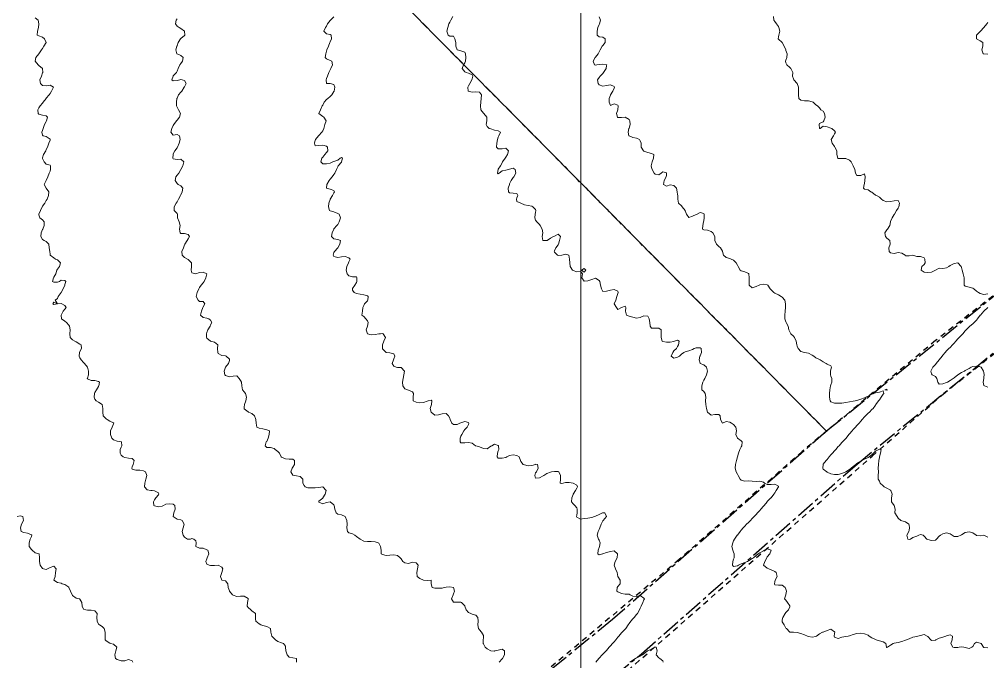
# Model space of a CAD drawing. Header units: centimetres. Extents: x 0 to 642158, y -847 to 649707.
# Drawn here: x 616291.6 to 616421.2, y 620294.8 to 620380.9 of the extents above; entities that cross this region are included whole.
import ezdxf

# ---------------------------------------------------------------- set-up
doc = ezdxf.new("R2010")
doc.units = ezdxf.units.CM
doc.header["$MEASUREMENT"] = 0
doc.linetypes.add('CENTERX2', pattern=[4, 2.5, -0.5, 0.5, -0.5])
doc.linetypes.add('JIS_02_0.7', pattern=[1.35, 0.75, -0.6])
for name, color, linetype, lineweight in [('MEV_grille', 254, 'Continuous', 9), ('WAL_parcellaire agricole', 7, 'JIS_02_0.7', 25), ('WAL_topographie 0.5', 253, 'Continuous', 20)]:
    doc.layers.add(name, color=color, linetype=linetype, lineweight=lineweight)
doc.layers.add('SPW_parcellaire cadastral', color=7, linetype='CENTERX2', lineweight=25, true_color=0xff0542)

# ---------------------------------------------------------------- blocks, each defined once
blk = doc.blocks.new('*U112')
at = {"layer": 'MEV_grille', "transparency": 33554687}
blk.add_lwpolyline([(0, 1825.48), (0, -1825.48)], dxfattribs=at)
blk = doc.blocks.new('*U113')
at = {"layer": 'MEV_grille', "color": 0, "linetype": 'ByBlock', "lineweight": -2, "transparency": 16777216}
blk.add_blockref('*U112', (1000, 0), dxfattribs=at)

msp = doc.modelspace()

# ---------------------------------------------------------------- linework, layer by layer
at = {"layer": 'SPW_parcellaire cadastral'}
for points in [[(616341.48, 620417.92), (616354.92, 620428.6), (616360.24, 620432.78), (616398.85, 620466.93), (616425.74, 620491.64), (616492.56, 620388.57), (616489.07, 620387.92), (616489.93, 620383.02), (616456.01, 620366.98), (616440.31, 620357.7), (616423.38, 620344.81), (616399.68, 620325.69), (616323.15, 620403.09), (616341.48, 620417.92)], [(616290.03, 620409.61), (616303.32, 620420.25), (616323.15, 620403.09), (616399.68, 620325.69), (616371.02, 620300.45), (616358.06, 620289.88), (616353.64, 620285.88), (616330.12, 620265.67), (616329.04, 620264.85), (616291.15, 620237.51), (616212.07, 620310.72), (616188.38, 620332.54), (616278.61, 620400.63), (616290.03, 620409.61)], [(616425.74, 620159.61), (616376.66, 620213.24), (616334.01, 620261.09), (616357.6, 620281.38), (616361.97, 620285.33), (616374.9, 620295.87), (616403.76, 620321.29), (616428.61, 620341.55), (616502.84, 620272.87), (616520.02, 620255.59), (616477.6, 620213.59), (616436.07, 620170.86), (616425.74, 620159.61)]]:
    msp.add_lwpolyline(points, dxfattribs=at)
at = {"layer": 'WAL_parcellaire agricole'}
for points in [[(616272.57, 620126.31), (616223.3, 620180.14), (616247.29, 620198.81), (616267.71, 620213.69), (616317.2, 620250.07), (616364.95, 620286.49), (616405.78, 620322.33), (616415.27, 620330.67), (616436.82, 620347.71), (616458.19, 620360.96), (616469.27, 620367), (616477.94, 620370.21), (616500.44, 620379.51), (616517.93, 620388.51), (616548.43, 620403.18), (616563.6, 620411.85), (616567.6, 620414.18), (616622.27, 620341.19), (616588.94, 620323.85), (616504.7, 620275.42), (616500.95, 620272.84), (616517.78, 620253.84), (616502.42, 620238.67)], [(616430.47, 620350.42), (616414.28, 620337.83), (616396.44, 620322.99), (616379.95, 620308.49), (616357.99, 620290.05), (616319.45, 620260.32), (616248.79, 620207.31), (616220.13, 620182.81), (616158.12, 620244.8), (616217.95, 620309.81), (616187.28, 620341.14), (616141.27, 620365.8)]]:
    msp.add_lwpolyline(points, dxfattribs=at)
at = {"layer": 'WAL_topographie 0.5'}
for points in [[(616293.75, 620381.07), (616294.17, 620380.75), (616294.24, 620380.25), (616294.22, 620379.75), (616294.07, 620379.25), (616294.02, 620378.75), (616294.25, 620378.63), (616294.75, 620378.45), (616295.01, 620378.25), (616295.23, 620377.75), (616294.94, 620377.25), (616294.75, 620376.96), (616294.6, 620376.75), (616294.25, 620376.25), (616294.25, 620376.25), (616293.87, 620375.75), (616293.75, 620375.25), (616294.16, 620374.75), (616294.25, 620374.67), (616294.75, 620374.25), (616294.75, 620374.25), (616294.78, 620373.75), (616294.75, 620373.67), (616294.6, 620373.25), (616294.4, 620372.75), (616294.46, 620372.25), (616294.75, 620372.01), (616295.25, 620371.95), (616295.75, 620372.05), (616296.22, 620371.75), (616295.96, 620371.25), (616295.75, 620370.94), (616295.62, 620370.75), (616295.25, 620370.28), (616295.23, 620370.25), (616294.85, 620369.75), (616294.75, 620369.61), (616294.43, 620369.25), (616294.25, 620368.98), (616294.11, 620368.75), (616294.15, 620368.25), (616294.25, 620368.15), (616294.75, 620368.03), (616295.25, 620367.94), (616295.41, 620367.75), (616295.29, 620367.25), (616295.25, 620367.15), (616295.01, 620366.75), (616294.83, 620366.25), (616294.75, 620365.98), (616294.64, 620365.75), (616294.75, 620365.33), (616294.85, 620365.25), (616295.25, 620365.16), (616295.75, 620364.8), (616295.79, 620364.75), (616295.75, 620364.67), (616295.59, 620364.25), (616295.39, 620363.75), (616295.25, 620363.42), (616295.17, 620363.25), (616294.89, 620362.75), (616294.75, 620362.29), (616294.74, 620362.25), (616294.75, 620362.21), (616294.97, 620361.75), (616295.25, 620361.47), (616295.75, 620361.3), (616295.81, 620361.25), (616295.82, 620360.75), (616295.75, 620360.52), (616295.65, 620360.25), (616295.47, 620359.75), (616295.25, 620359.28), (616295.24, 620359.25), (616294.98, 620358.75), (616295.25, 620358.25), (616295.25, 620358.25), (616295.59, 620357.75), (616295.53, 620357.25), (616295.36, 620356.75), (616295.25, 620356.57), (616295.04, 620356.25), (616294.75, 620355.81), (616294.71, 620355.75), (616294.49, 620355.25), (616294.25, 620354.77), (616294.24, 620354.75), (616294.25, 620354.67), (616294.4, 620354.25), (616294.75, 620354.02), (616294.98, 620353.75), (616294.96, 620353.25), (616294.77, 620352.75), (616294.75, 620352.7), (616294.55, 620352.25), (616294.5, 620351.75), (616294.75, 620351.36), (616294.98, 620351.25), (616295.25, 620351.11), (616295.58, 620350.75), (616295.63, 620350.25), (616295.72, 620349.75), (616295.75, 620349.42), (616295.79, 620349.25), (616296.25, 620348.91), (616296.5, 620348.75), (616296.75, 620348.64), (616297.17, 620348.25), (616297.01, 620347.75), (616296.75, 620347.38), (616296.68, 620347.25), (616296.51, 620346.75), (616296.25, 620346.31), (616296.22, 620346.25), (616296.09, 620345.75), (616296.25, 620345.63), (616296.75, 620345.66), (616297.04, 620345.75), (616297.25, 620345.92), (616297.75, 620345.86), (616297.88, 620345.75), (616297.75, 620345.35), (616297.72, 620345.25), (616297.53, 620344.75), (616297.25, 620344.28), (616297.23, 620344.25), (616296.86, 620343.75), (616296.75, 620343.48), (616296.43, 620343.25), (616296.75, 620342.75), (616297.25, 620342.8), (616297.35, 620342.75), (616297.75, 620342.54), (616297.89, 620342.25), (616297.75, 620342.03), (616297.49, 620341.75), (616297.25, 620341.25), (616297.3, 620340.75), (616297.75, 620340.42), (616297.97, 620340.25), (616298.25, 620339.91), (616298.34, 620339.75), (616298.43, 620339.25), (616298.38, 620338.75), (616298.44, 620338.25), (616298.75, 620337.94), (616299.06, 620337.75), (616299.25, 620337.67), (616299.75, 620337.34), (616299.9, 620337.25), (616299.96, 620336.75), (616299.75, 620336.35), (616299.7, 620336.25), (616299.63, 620335.75), (616299.75, 620335.5), (616299.92, 620335.25), (616300.25, 620334.87), (616300.38, 620334.75), (616300.75, 620334.25), (616300.75, 620334.25), (616300.92, 620333.75), (616300.9, 620333.25), (616300.75, 620332.79), (616300.73, 620332.75), (616300.75, 620332.72), (616301.25, 620332.49), (616301.75, 620332.49), (616302.25, 620332.35), (616302.36, 620332.25), (616302.3, 620331.75), (616302.25, 620331.69), (616301.96, 620331.25), (616301.75, 620330.86), (616301.7, 620330.75), (616301.65, 620330.25), (616301.75, 620330), (616301.94, 620329.75), (616302.25, 620329.59), (616302.75, 620329.25), (616302.75, 620329.25), (616302.84, 620328.75), (616302.82, 620328.25), (616302.87, 620327.75), (616303.25, 620327.34), (616303.38, 620327.25), (616303.75, 620327.02), (616304.25, 620326.8), (616304.28, 620326.75), (616304.25, 620326.67), (616304.08, 620326.25), (616303.86, 620325.75), (616303.84, 620325.25), (616304.03, 620324.75), (616304.25, 620324.53), (616304.75, 620324.36), (616305.25, 620324.27), (616305.32, 620324.25), (616305.34, 620323.75), (616305.25, 620323.57), (616305.16, 620323.25), (616305.13, 620322.75), (616305.25, 620322.5), (616305.56, 620322.25), (616305.75, 620322.16), (616306.25, 620322.09), (616306.75, 620322.02), (616307, 620321.75), (616306.87, 620321.25), (616306.75, 620320.93), (616306.69, 620320.75), (616306.75, 620320.62), (616307.25, 620320.46), (616307.75, 620320.46), (616308.25, 620320.39), (616308.55, 620320.25), (616308.71, 620319.75), (616308.56, 620319.25), (616308.42, 620318.75), (616308.39, 620318.25), (616308.75, 620317.84), (616309.25, 620317.76), (616309.42, 620317.75), (616309.75, 620317.71), (616310.25, 620317.43), (616310.31, 620317.25), (616310.25, 620317.18), (616309.92, 620316.75), (616309.75, 620316.49), (616309.62, 620316.25), (616309.64, 620315.75), (616309.75, 620315.68), (616310.25, 620315.57), (616310.75, 620315.66), (616310.96, 620315.75), (616311.25, 620315.9), (616311.75, 620315.98), (616312.25, 620315.93), (616312.45, 620315.75), (616312.51, 620315.25), (616312.33, 620314.75), (616312.25, 620314.25), (616312.75, 620313.9), (616313.25, 620313.82), (616313.43, 620313.75), (616313.7, 620313.25), (616313.57, 620312.75), (616313.44, 620312.25), (616313.58, 620311.75), (616313.75, 620311.48), (616314.13, 620311.25), (616314.25, 620311.21), (616314.55, 620311.25), (616314.75, 620311.3), (616315, 620311.25), (616315.25, 620311), (616315.31, 620310.75), (616315.25, 620310.25), (616315.75, 620310.01), (616316.25, 620310.01), (616316.75, 620309.81), (616316.85, 620309.75), (616317, 620309.25), (616316.8, 620308.75), (616316.75, 620308.61), (616316.6, 620308.25), (616316.75, 620307.87), (616317.04, 620307.75), (616317.25, 620307.7), (616317.75, 620307.68), (616318.25, 620307.73), (616318.75, 620307.5), (616318.87, 620307.25), (616318.75, 620306.75), (616318.75, 620306.75), (616318.58, 620306.25), (616318.75, 620305.75), (616318.75, 620305.75), (616319.25, 620305.63), (616319.53, 620305.25), (616319.59, 620304.75), (616319.75, 620304.3), (616319.77, 620304.25), (616320.19, 620303.75), (616320.25, 620303.72), (616320.75, 620303.56), (616321.25, 620303.6), (616321.75, 620303.6), (616322.25, 620303.29), (616322.27, 620303.25), (616322.25, 620303.19), (616322.16, 620302.75), (616322.13, 620302.25), (616322.25, 620302.09), (616322.64, 620301.75), (616322.75, 620301.63), (616323.25, 620301.25), (616323.25, 620301.25), (616323.25, 620301.25), (616323.23, 620300.75), (616323.25, 620300.58), (616323.31, 620300.25), (616323.75, 620299.88), (616323.98, 620299.75), (616324.25, 620299.66), (616324.75, 620299.51), (616325.25, 620299.25), (616325.25, 620299.25), (616325.32, 620298.75), (616325.42, 620298.25), (616325.75, 620297.92), (616325.93, 620297.75), (616326.25, 620297.53), (616326.75, 620297.35), (616326.98, 620297.25), (616327.25, 620296.88), (616327.28, 620296.75), (616327.32, 620296.25), (616327.51, 620295.75), (616327.75, 620295.44), (616328.25, 620295.32), (616328.75, 620295.25), (616328.75, 620295.25), (616328.75, 620294.75)], [(616312.75, 620380.92), (616312.63, 620380.75), (616312.54, 620380.25), (616312.75, 620379.94), (616313.04, 620379.75), (616313.25, 620379.62), (616313.75, 620379.28), (616313.77, 620379.25), (616313.78, 620378.75), (616313.75, 620378.71), (616313.25, 620378.27), (616313.23, 620378.25), (616312.89, 620377.75), (616312.75, 620377.32), (616312.73, 620377.25), (616312.57, 620376.75), (616312.72, 620376.25), (616312.75, 620376.22), (616313.25, 620376), (616313.57, 620375.75), (616313.46, 620375.25), (616313.25, 620374.92), (616313.14, 620374.75), (616312.88, 620374.25), (616312.75, 620373.9), (616312.69, 620373.75), (616312.25, 620373.27), (616312.23, 620373.25), (616312.05, 620372.75), (616312.25, 620372.61), (616312.75, 620372.68), (616313.12, 620372.75), (616313.25, 620372.78), (616313.42, 620372.75), (616313.75, 620372.68), (616313.95, 620372.25), (616313.75, 620371.82), (616313.72, 620371.75), (616313.38, 620371.25), (616313.25, 620371.1), (616312.96, 620370.75), (616312.75, 620370.29), (616312.73, 620370.25), (616312.66, 620369.75), (616312.68, 620369.25), (616312.75, 620369.08), (616312.94, 620368.75), (616313.21, 620368.25), (616313.07, 620367.75), (616312.75, 620367.34), (616312.68, 620367.25), (616312.3, 620366.75), (616312.25, 620366.65), (616312.07, 620366.25), (616311.93, 620365.75), (616312.25, 620365.34), (616312.75, 620365.44), (616313.09, 620365.25), (616313.15, 620364.75), (616313.02, 620364.25), (616312.82, 620363.75), (616312.75, 620363.64), (616312.45, 620363.25), (616312.25, 620362.83), (616312.22, 620362.75), (616312.19, 620362.25), (616312.25, 620362.16), (616312.75, 620362.07), (616313.25, 620362.12), (616313.67, 620361.75), (616313.51, 620361.25), (616313.25, 620360.75), (616313.25, 620360.75), (616313, 620360.25), (616312.75, 620359.98), (616312.59, 620359.75), (616312.52, 620359.25), (616312.75, 620358.86), (616312.92, 620358.75), (616313.25, 620358.57), (616313.54, 620358.25), (616313.43, 620357.75), (616313.25, 620357.37), (616313.21, 620357.25), (616312.93, 620356.75), (616312.75, 620356.43), (616312.62, 620356.25), (616312.35, 620355.75), (616312.37, 620355.25), (616312.75, 620354.83), (616312.81, 620354.75), (616312.83, 620354.25), (616313.02, 620353.75), (616313.18, 620353.25), (616313.1, 620352.75), (616313.18, 620352.25), (616313.25, 620352.18), (616313.75, 620352.17), (616314.25, 620352.04), (616314.43, 620351.75), (616314.25, 620351.44), (616314.12, 620351.25), (616313.79, 620350.75), (616313.75, 620350.66), (616313.61, 620350.25), (616313.4, 620349.75), (616313.43, 620349.25), (616313.75, 620348.94), (616314.15, 620348.75), (616314.25, 620348.69), (616314.69, 620348.25), (616314.69, 620347.75), (616314.62, 620347.25), (616314.75, 620346.92), (616315.25, 620346.77), (616315.75, 620346.96), (616316.25, 620347.01), (616316.73, 620346.75), (616316.61, 620346.25), (616316.38, 620345.75), (616316.25, 620345.54), (616315.99, 620345.25), (616315.75, 620344.92), (616315.65, 620344.75), (616315.45, 620344.25), (616315.33, 620343.75), (616315.57, 620343.25), (616315.75, 620343.06), (616316.25, 620343.06), (616316.45, 620342.75), (616316.25, 620342.35), (616316.21, 620342.25), (616316.02, 620341.75), (616315.88, 620341.25), (616316.25, 620340.92), (616316.75, 620340.82), (616317, 620340.75), (616317.25, 620340.58), (616317.39, 620340.25), (616317.25, 620339.92), (616317.18, 620339.75), (616316.86, 620339.25), (616316.75, 620338.89), (616316.71, 620338.75), (616316.71, 620338.25), (616316.75, 620338.17), (616317.22, 620337.75), (616317.25, 620337.74), (616317.75, 620337.62), (616318.19, 620337.25), (616318.18, 620336.75), (616318.19, 620336.25), (616318.25, 620336.1), (616318.75, 620335.82), (616319.25, 620335.78), (616319.33, 620335.75), (616319.75, 620335.33), (616319.78, 620335.25), (616319.75, 620335.16), (616319.65, 620334.75), (616319.25, 620334.26), (616319.24, 620334.25), (616319.05, 620333.75), (616319.14, 620333.25), (616319.25, 620333.13), (616319.75, 620332.98), (616320.25, 620333.08), (616320.75, 620333.09), (616321.08, 620332.75), (616321.25, 620332.46), (616321.38, 620332.25), (616321.43, 620331.75), (616321.53, 620331.25), (616321.75, 620330.96), (616321.91, 620330.75), (616322.04, 620330.25), (616321.95, 620329.75), (616321.78, 620329.25), (616321.75, 620328.92), (616321.73, 620328.75), (616321.75, 620328.69), (616322.25, 620328.27), (616322.3, 620328.25), (616322.75, 620328.08), (616323.12, 620327.75), (616323.25, 620327.4), (616323.3, 620327.25), (616323.32, 620326.75), (616323.43, 620326.25), (616323.75, 620326.1), (616324.25, 620325.99), (616324.75, 620325.88), (616325.14, 620325.75), (616325.09, 620325.25), (616324.96, 620324.75), (616324.75, 620324.32), (616324.7, 620324.25), (616324.55, 620323.75), (616324.75, 620323.51), (616325.25, 620323.49), (616325.75, 620323.38), (616325.88, 620323.25), (616326.25, 620322.97), (616326.45, 620322.75), (616326.7, 620322.25), (616326.75, 620322.19), (616327.25, 620321.99), (616327.75, 620321.96), (616328.25, 620321.93), (616328.49, 620321.75), (616328.46, 620321.25), (616328.25, 620320.87), (616328.18, 620320.75), (616327.98, 620320.25), (616328.25, 620319.8), (616328.45, 620319.75), (616328.75, 620319.7), (616329.25, 620319.61), (616329.6, 620319.25), (616329.6, 620318.75), (616329.75, 620318.43), (616329.92, 620318.25), (616330.25, 620318.11), (616330.75, 620318.11), (616331.25, 620318.12), (616331.75, 620318.13), (616332.25, 620318.23), (616332.73, 620317.75), (616332.56, 620317.25), (616332.28, 620316.75), (616332.25, 620316.72), (616331.75, 620316.33), (616331.71, 620316.25), (616331.75, 620316.17), (616332.25, 620315.97), (616332.75, 620316.14), (616333.25, 620316.23), (616333.75, 620315.84), (616333.79, 620315.75), (616333.89, 620315.25), (616334.03, 620314.75), (616334.25, 620314.58), (616334.75, 620314.49), (616335.25, 620314.27), (616335.27, 620314.25), (616335.49, 620313.75), (616335.51, 620313.25), (616335.47, 620312.75), (616335.56, 620312.25), (616335.75, 620312.09), (616336.25, 620311.95), (616336.56, 620311.75), (616336.75, 620311.6), (616337.25, 620311.25), (616337.25, 620311.25), (616337.75, 620310.98), (616338.25, 620310.91), (616338.75, 620310.92), (616339.25, 620310.88), (616339.66, 620310.75), (616339.75, 620310.69), (616339.98, 620310.25), (616340.07, 620309.75), (616340.08, 620309.25), (616340.25, 620309.18), (616340.75, 620309.04), (616341.25, 620309.07), (616341.75, 620309.14), (616342.25, 620309.06), (616342.63, 620308.75), (616342.75, 620308.58), (616342.95, 620308.25), (616343.25, 620308.04), (616343.75, 620307.97), (616344.25, 620308.13), (616344.75, 620308.04), (616345.01, 620307.75), (616344.93, 620307.25), (616344.83, 620306.75), (616344.91, 620306.25), (616345.25, 620305.94), (616345.72, 620305.75), (616345.75, 620305.74), (616346.25, 620305.7), (616346.75, 620305.75), (616346.75, 620305.75), (616346.75, 620305.75), (616346.78, 620305.25), (616346.89, 620304.75), (616347.25, 620304.66), (616347.75, 620304.65), (616348.25, 620304.66), (616348.5, 620304.75), (616348.75, 620304.81), (616349.25, 620304.84), (616349.75, 620304.75), (616349.75, 620304.75), (616349.87, 620304.25), (616349.75, 620303.89), (616349.7, 620303.75), (616349.48, 620303.25), (616349.75, 620302.8), (616350.25, 620302.81), (616350.75, 620302.78), (616350.83, 620302.75), (616351.25, 620302.31), (616351.28, 620302.25), (616351.44, 620301.75), (616351.75, 620301.42), (616352.06, 620301.25), (616352.25, 620301.18), (616352.75, 620301.06), (616353.03, 620300.75), (616353.04, 620300.25), (616352.99, 620299.75), (616353.12, 620299.25), (616353.25, 620299.09), (616353.49, 620298.75), (616353.75, 620298.31), (616353.79, 620298.25), (616353.75, 620298), (616353.71, 620297.75), (616353.72, 620297.25), (616353.75, 620297.19), (616353.99, 620296.75), (616354.25, 620296.52), (616354.75, 620296.25), (616354.75, 620296.25), (616355.25, 620296.24), (616355.29, 620296.25), (616355.75, 620296.38), (616356.25, 620296.5), (616356.59, 620296.25), (616356.59, 620295.75), (616356.31, 620295.25), (616356.25, 620295.18), (616355.88, 620294.75)], [(616333.75, 620381.2), (616333.28, 620380.75), (616333.25, 620380.72), (616332.91, 620380.25), (616332.75, 620379.93), (616332.63, 620379.75), (616332.4, 620379.25), (616332.75, 620378.93), (616333.25, 620378.84), (616333.39, 620378.75), (616333.41, 620378.25), (616333.25, 620377.82), (616333.22, 620377.75), (616333.01, 620377.25), (616332.82, 620376.75), (616332.75, 620376.58), (616332.65, 620376.25), (616332.58, 620375.75), (616332.75, 620375.55), (616333.25, 620375.36), (616333.48, 620375.25), (616333.56, 620374.75), (616333.34, 620374.25), (616333.25, 620374.08), (616333.08, 620373.75), (616332.87, 620373.25), (616332.75, 620372.95), (616332.69, 620372.75), (616332.75, 620372.25), (616333.25, 620372.25), (616333.25, 620372.25), (616333.75, 620372.11), (616333.88, 620371.75), (616333.78, 620371.25), (616333.75, 620371.2), (616333.46, 620370.75), (616333.25, 620370.54), (616332.92, 620370.25), (616332.75, 620370.1), (616332.43, 620369.75), (616332.25, 620369.37), (616332.18, 620369.25), (616331.93, 620368.75), (616331.75, 620368.25), (616332.25, 620367.83), (616332.39, 620367.75), (616332.71, 620367.25), (616332.53, 620366.75), (616332.39, 620366.25), (616332.25, 620365.94), (616332.14, 620365.75), (616331.75, 620365.31), (616331.69, 620365.25), (616331.27, 620364.75), (616331.25, 620364.68), (616331.14, 620364.25), (616331.25, 620363.92), (616331.75, 620363.95), (616332.25, 620364.02), (616332.75, 620363.87), (616332.88, 620363.75), (616332.94, 620363.25), (616332.75, 620363.02), (616332.52, 620362.75), (616332.25, 620362.39), (616332.15, 620362.25), (616332.01, 620361.75), (616332.25, 620361.52), (616332.75, 620361.51), (616333.25, 620361.61), (616333.62, 620361.75), (616333.75, 620361.81), (616334.25, 620362.01), (616334.6, 620362.25), (616334.75, 620362.33), (616334.89, 620362.25), (616334.77, 620361.75), (616334.75, 620361.73), (616334.33, 620361.25), (616334.25, 620361.09), (616334.11, 620360.75), (616333.88, 620360.25), (616333.75, 620360.09), (616333.51, 620359.75), (616333.25, 620359.43), (616333.09, 620359.25), (616332.79, 620358.75), (616332.75, 620358.25), (616333.25, 620358.11), (616333.75, 620357.94), (616333.84, 620357.75), (616333.75, 620357.61), (616333.54, 620357.25), (616333.26, 620356.75), (616333.25, 620356.72), (616333.06, 620356.25), (616333.03, 620355.75), (616333.17, 620355.25), (616333.25, 620355.19), (616333.75, 620355.08), (616334.25, 620354.87), (616334.46, 620354.75), (616334.61, 620354.25), (616334.45, 620353.75), (616334.25, 620353.39), (616334.15, 620353.25), (616333.75, 620352.79), (616333.72, 620352.75), (616333.52, 620352.25), (616333.44, 620351.75), (616333.75, 620351.45), (616334.25, 620351.35), (616334.61, 620351.25), (616334.54, 620350.75), (616334.27, 620350.25), (616334.25, 620350.23), (616333.81, 620349.75), (616333.75, 620349.62), (616333.64, 620349.25), (616333.75, 620349.08), (616334.25, 620348.94), (616334.75, 620349.06), (616335.25, 620349.08), (616335.75, 620348.91), (616335.9, 620348.75), (616335.75, 620348.38), (616335.72, 620348.25), (616335.49, 620347.75), (616335.4, 620347.25), (616335.54, 620346.75), (616335.75, 620346.5), (616336.25, 620346.36), (616336.75, 620346.35), (616336.8, 620346.25), (616336.8, 620345.75), (616336.75, 620345.62), (616336.54, 620345.25), (616336.25, 620344.82), (616336.23, 620344.75), (616336.25, 620344.58), (616336.47, 620344.25), (616336.75, 620344.14), (616337.25, 620344.06), (616337.75, 620343.94), (616338.25, 620343.8), (616338.32, 620343.75), (616338.3, 620343.25), (616338.25, 620343.17), (616337.86, 620342.75), (616337.75, 620342.52), (616337.63, 620342.25), (616337.57, 620341.75), (616337.5, 620341.25), (616337.75, 620341.06), (616338.04, 620340.75), (616338.25, 620340.48), (616338.33, 620340.25), (616338.25, 620339.75), (616338.25, 620339.75), (616338.05, 620339.25), (616338.25, 620338.75), (616338.25, 620338.75), (616338.75, 620338.58), (616339.25, 620338.62), (616339.75, 620338.72), (616340, 620338.75), (616340.25, 620338.77), (616340.33, 620338.75), (616340.67, 620338.25), (616340.44, 620337.75), (616340.25, 620337.25), (616340.25, 620337.25), (616340.23, 620336.75), (616340.25, 620336.72), (616340.72, 620336.25), (616340.75, 620336.24), (616341.25, 620336.18), (616341.75, 620336.03), (616341.9, 620335.75), (616341.75, 620335.39), (616341.7, 620335.25), (616341.55, 620334.75), (616341.75, 620334.41), (616342.07, 620334.25), (616342.25, 620334.2), (616342.75, 620334.23), (616343.21, 620333.75), (616343.1, 620333.25), (616343.02, 620332.75), (616342.93, 620332.25), (616342.95, 620331.75), (616343.25, 620331.37), (616343.58, 620331.25), (616343.75, 620331.19), (616344.25, 620330.96), (616344.38, 620330.75), (616344.37, 620330.25), (616344.37, 620329.75), (616344.75, 620329.58), (616345.25, 620329.49), (616345.75, 620329.53), (616346.25, 620329.71), (616346.38, 620329.75), (616346.75, 620329.85), (616346.87, 620329.75), (616346.81, 620329.25), (616346.75, 620329.12), (616346.61, 620328.75), (616346.75, 620328.25), (616346.75, 620328.25), (616347.25, 620327.85), (616347.75, 620327.86), (616348.25, 620328.01), (616348.75, 620328.04), (616349.09, 620327.75), (616349.25, 620327.45), (616349.32, 620327.25), (616349.54, 620326.75), (616349.75, 620326.57), (616350.25, 620326.59), (616350.61, 620326.75), (616350.75, 620326.81), (616351.25, 620326.97), (616351.75, 620326.84), (616351.8, 620326.75), (616351.75, 620326.57), (616351.6, 620326.25), (616351.25, 620325.92), (616351.14, 620325.75), (616350.86, 620325.25), (616350.75, 620325.04), (616350.63, 620324.75), (616350.63, 620324.25), (616350.75, 620324.14), (616351.25, 620324.11), (616351.75, 620324.17), (616352.25, 620324.07), (616352.71, 620323.75), (616352.75, 620323.73), (616353.25, 620323.61), (616353.75, 620323.39), (616354.25, 620323.34), (616354.75, 620323.67), (616354.87, 620323.75), (616355.25, 620323.94), (616355.75, 620323.79), (616355.78, 620323.75), (616355.82, 620323.25), (616355.75, 620323.04), (616355.65, 620322.75), (616355.6, 620322.25), (616355.75, 620322.08), (616356.25, 620322.08), (616356.75, 620322.18), (616356.89, 620322.25), (616357.25, 620322.45), (616357.75, 620322.54), (616358.25, 620322.44), (616358.56, 620322.25), (616358.72, 620321.75), (616358.75, 620321.65), (616359.08, 620321.25), (616359.25, 620321.18), (616359.75, 620321.05), (616360.25, 620321.09), (616360.71, 620321.25), (616360.75, 620321.27), (616361, 620321.25), (616361.08, 620320.75), (616360.84, 620320.25), (616360.75, 620320.12), (616360.62, 620319.75), (616360.75, 620319.41), (616361.25, 620319.46), (616361.75, 620319.69), (616361.86, 620319.75), (616362.25, 620320.02), (616362.75, 620320.22), (616362.86, 620320.25), (616363.25, 620320.31), (616363.75, 620320.29), (616363.86, 620320.25), (616364.08, 620319.75), (616364.07, 620319.25), (616364.04, 620318.75), (616364.25, 620318.67), (616364.44, 620318.75), (616364.75, 620318.84), (616365.25, 620318.83), (616365.75, 620318.75), (616365.75, 620318.75), (616366.25, 620318.48), (616366.36, 620318.25), (616366.25, 620318.07), (616366.06, 620317.75), (616365.77, 620317.25), (616365.75, 620317.2), (616365.61, 620316.75), (616365.56, 620316.25), (616365.75, 620315.97), (616366, 620315.75), (616366.25, 620315.43), (616366.32, 620315.25), (616366.29, 620314.75), (616366.25, 620314.45), (616366.23, 620314.25), (616366.25, 620314.19), (616366.75, 620313.91), (616367.25, 620313.98), (616367.75, 620314.03), (616368.25, 620314.15), (616368.61, 620314.25), (616368.75, 620314.31), (616369.25, 620314.55), (616369.69, 620314.75), (616369.75, 620314.76), (616370, 620314.75), (616370.25, 620314.25), (616370.25, 620314.25), (616370.25, 620314.25), (616369.8, 620313.75), (616369.75, 620313.68), (616369.51, 620313.25), (616369.33, 620312.75), (616369.25, 620312.54), (616369.12, 620312.25), (616368.99, 620311.75), (616369.17, 620311.25), (616369.25, 620311.11), (616369.39, 620310.75), (616369.31, 620310.25), (616369.25, 620310.11), (616369.11, 620309.75), (616369.09, 620309.25), (616369.25, 620309.13), (616369.68, 620309.25), (616369.75, 620309.27), (616370.25, 620309.43), (616370.75, 620309.59), (616371.25, 620309.67), (616371.69, 620309.25), (616371.64, 620308.75), (616371.39, 620308.25), (616371.25, 620307.75), (616371.44, 620307.25), (616371.66, 620306.75), (616371.75, 620306.25), (616371.75, 620306.25), (616372.05, 620305.75), (616372.06, 620305.25), (616371.75, 620304.87), (616371.68, 620304.75), (616371.63, 620304.25), (616371.75, 620304.16), (616372.25, 620303.96), (616372.75, 620303.87), (616373.25, 620303.85), (616373.4, 620303.75), (616373.75, 620303.59), (616374.25, 620303.56), (616374.75, 620303.67), (616375.25, 620303.33), (616375.31, 620303.25), (616375.25, 620303.12), (616375.11, 620302.75), (616374.86, 620302.25), (616374.75, 620301.98), (616374.65, 620301.75), (616374.36, 620301.25), (616374.25, 620301.12), (616373.92, 620300.75), (616373.75, 620300.58), (616373.49, 620300.25), (616373.25, 620299.93), (616373.13, 620299.75), (616372.8, 620299.25), (616372.75, 620299.19), (616372.34, 620298.75), (616372.25, 620298.67), (616371.86, 620298.25), (616371.75, 620298.1), (616371.5, 620297.75), (616371.25, 620297.47), (616371.03, 620297.25), (616370.75, 620296.94), (616370.59, 620296.75), (616370.25, 620296.33), (616370.17, 620296.25), (616369.75, 620295.84), (616369.65, 620295.75), (616369.25, 620295.29), (616369.21, 620295.25), (616368.81, 620294.75)], [(616349.66, 620381.25), (616349.41, 620380.75), (616349.25, 620380.47), (616349.15, 620380.25), (616348.98, 620379.75), (616348.88, 620379.25), (616349.04, 620378.75), (616349.25, 620378.58), (616349.75, 620378.62), (616349.95, 620378.25), (616350.05, 620377.75), (616350.05, 620377.25), (616350.25, 620376.75), (616350.25, 620376.75), (616350.75, 620376.65), (616351.25, 620376.45), (616351.37, 620376.25), (616351.42, 620375.75), (616351.35, 620375.25), (616351.25, 620375.03), (616351.08, 620374.75), (616350.92, 620374.25), (616351.25, 620373.82), (616351.44, 620373.75), (616351.75, 620373.66), (616352.25, 620373.41), (616352.33, 620373.25), (616352.25, 620372.88), (616352.22, 620372.75), (616351.92, 620372.25), (616351.75, 620371.96), (616351.66, 620371.75), (616351.73, 620371.25), (616351.75, 620371.23), (616352.25, 620371.12), (616352.75, 620371.15), (616353.25, 620371.08), (616353.49, 620370.75), (616353.44, 620370.25), (616353.4, 620369.75), (616353.38, 620369.25), (616353.39, 620368.75), (616353.75, 620368.29), (616353.8, 620368.25), (616354.22, 620367.75), (616354.21, 620367.25), (616354.13, 620366.75), (616354.25, 620366.5), (616354.54, 620366.25), (616354.75, 620366.17), (616355.25, 620366.01), (616355.75, 620365.93), (616356.06, 620365.75), (616355.84, 620365.25), (616355.75, 620365.06), (616355.65, 620364.75), (616355.56, 620364.25), (616355.52, 620363.75), (616355.75, 620363.52), (616356.25, 620363.52), (616356.75, 620363.6), (616357.1, 620363.25), (616356.99, 620362.75), (616356.75, 620362.4), (616356.66, 620362.25), (616356.3, 620361.75), (616356.25, 620361.65), (616356.06, 620361.25), (616355.75, 620360.79), (616355.71, 620360.75), (616355.62, 620360.25), (616355.75, 620360.18), (616355.86, 620360.25), (616356.25, 620360.56), (616356.75, 620360.66), (616357.12, 620360.75), (616357.25, 620360.79), (616357.75, 620360.9), (616358.01, 620360.75), (616358.1, 620360.25), (616357.84, 620359.75), (616357.75, 620359.65), (616357.49, 620359.25), (616357.25, 620358.8), (616357.23, 620358.75), (616357.08, 620358.25), (616357.12, 620357.75), (616357.25, 620357.62), (616357.75, 620357.56), (616358.25, 620357.54), (616358.36, 620357.25), (616358.25, 620356.96), (616358.19, 620356.75), (616358.25, 620356.45), (616358.75, 620356.25), (616358.75, 620356.25), (616359.25, 620356.03), (616359.75, 620355.9), (616360.25, 620355.81), (616360.37, 620355.75), (616360.75, 620355.37), (616360.79, 620355.25), (616360.75, 620355), (616360.7, 620354.75), (616360.62, 620354.25), (616360.75, 620353.96), (616360.89, 620353.75), (616361.25, 620353.39), (616361.35, 620353.25), (616361.6, 620352.75), (616361.7, 620352.25), (616361.63, 620351.75), (616361.69, 620351.25), (616361.75, 620351.21), (616362.25, 620351.21), (616362.31, 620351.25), (616362.75, 620351.55), (616363.13, 620351.75), (616363.25, 620351.8), (616363.75, 620352.06), (616364.09, 620351.75), (616363.96, 620351.25), (616363.79, 620350.75), (616363.75, 620350.66), (616363.47, 620350.25), (616363.25, 620349.83), (616363.21, 620349.75), (616363.25, 620349.66), (616363.66, 620349.25), (616363.75, 620349.22), (616364.25, 620349.25), (616364.25, 620349.25), (616364.75, 620349.39), (616365.19, 620349.25), (616365.25, 620349), (616365.27, 620348.75), (616365.31, 620348.25), (616365.37, 620347.75), (616365.7, 620347.25), (616365.75, 620347.22), (616366.25, 620347.04), (616366.75, 620347.11), (616367.02, 620346.75), (616366.95, 620346.25), (616367.25, 620345.8), (616367.75, 620345.84), (616368.25, 620346.03), (616368.75, 620346.18), (616369.25, 620345.88), (616369.32, 620345.75), (616369.43, 620345.25), (616369.57, 620344.75), (616369.75, 620344.4), (616370.25, 620344.44), (616370.75, 620344.58), (616371.25, 620344.67), (616371.75, 620344.44), (616371.79, 620344.25), (616371.75, 620344.13), (616371.63, 620343.75), (616371.47, 620343.25), (616371.25, 620342.75), (616371.57, 620342.25), (616371.75, 620342), (616372.25, 620342.25), (616372.25, 620342.25), (616372.75, 620342.42), (616372.82, 620342.25), (616372.79, 620341.75), (616372.9, 620341.25), (616373.25, 620341.1), (616373.75, 620340.96), (616374.25, 620340.84), (616374.75, 620340.9), (616375.25, 620341.12), (616375.75, 620341.08), (616375.93, 620340.75), (616376.02, 620340.25), (616376.07, 620339.75), (616376.25, 620339.5), (616376.75, 620339.48), (616377.25, 620339.48), (616377.56, 620339.25), (616377.57, 620338.75), (616377.57, 620338.25), (616377.69, 620337.75), (616377.75, 620337.69), (616378.25, 620337.6), (616378.75, 620337.63), (616379.25, 620337.71), (616379.35, 620337.75), (616379.75, 620337.88), (616379.95, 620337.75), (616379.87, 620337.25), (616379.75, 620337.04), (616379.58, 620336.75), (616379.25, 620336.46), (616379.11, 620336.25), (616378.87, 620335.75), (616379.25, 620335.46), (616379.75, 620335.62), (616379.99, 620335.75), (616380.25, 620336.02), (616380.56, 620336.25), (616380.75, 620336.33), (616381.25, 620336.46), (616381.75, 620336.65), (616381.95, 620336.75), (616382.25, 620336.86), (616382.75, 620336.85), (616382.89, 620336.75), (616382.93, 620336.25), (616382.75, 620335.78), (616382.74, 620335.75), (616382.64, 620335.25), (616382.75, 620334.8), (616382.78, 620334.75), (616383.25, 620334.56), (616383.63, 620334.25), (616383.74, 620333.75), (616383.63, 620333.25), (616383.38, 620332.75), (616383.25, 620332.53), (616383.13, 620332.25), (616382.97, 620331.75), (616383, 620331.25), (616383.25, 620331.01), (616383.44, 620330.75), (616383.52, 620330.25), (616383.5, 620329.75), (616383.52, 620329.25), (616383.62, 620328.75), (616383.73, 620328.25), (616383.75, 620328.22), (616384.25, 620327.82), (616384.75, 620327.92), (616385.25, 620327.92), (616385.43, 620327.75), (616385.48, 620327.25), (616385.75, 620326.75), (616386.25, 620326.97), (616386.75, 620326.88), (616386.97, 620326.75), (616387.25, 620326.57), (616387.55, 620326.25), (616387.63, 620325.75), (616387.55, 620325.25), (616387.75, 620324.75), (616387.75, 620324.75), (616388.25, 620324.38), (616388.4, 620324.25), (616388.33, 620323.75), (616388.25, 620323.6), (616388.08, 620323.25), (616387.89, 620322.75), (616387.75, 620322.25), (616387.75, 620322.25), (616387.63, 620321.75), (616387.51, 620321.25), (616387.47, 620320.75), (616387.58, 620320.25), (616387.75, 620319.92), (616387.84, 620319.75), (616388.14, 620319.25), (616388.25, 620319.14), (616388.75, 620319.01), (616389.25, 620319.04), (616389.75, 620319.01), (616390.25, 620318.93), (616390.75, 620319), (616391.25, 620318.87), (616391.4, 620318.75), (616391.75, 620318.56), (616392.25, 620318.57), (616392.75, 620318.58), (616393.25, 620318.32), (616393.27, 620318.25), (616393.25, 620318.22), (616392.94, 620317.75), (616392.75, 620317.44), (616392.64, 620317.25), (616392.25, 620316.77), (616392.23, 620316.75), (616391.75, 620316.28), (616391.72, 620316.25), (616391.33, 620315.75), (616391.25, 620315.65), (616390.9, 620315.25), (616390.75, 620315.09), (616390.45, 620314.75), (616390.25, 620314.52), (616390.01, 620314.25), (616389.75, 620313.98), (616389.52, 620313.75), (616389.25, 620313.48), (616388.99, 620313.25), (616388.75, 620312.99), (616388.51, 620312.75), (616388.25, 620312.43), (616388.13, 620312.25), (616387.75, 620311.76), (616387.74, 620311.75), (616387.37, 620311.25), (616387.25, 620311), (616387.12, 620310.75), (616387.01, 620310.25), (616387.14, 620309.75), (616387.25, 620309.47), (616387.33, 620309.25), (616387.32, 620308.75), (616387.25, 620308.57), (616387.14, 620308.25), (616387.09, 620307.75), (616387.25, 620307.57), (616387.75, 620307.67), (616387.89, 620307.75), (616388.25, 620307.94), (616388.75, 620308.09), (616389.11, 620308.25), (616389.25, 620308.33), (616389.75, 620308.64), (616389.91, 620308.75), (616390.25, 620309.02), (616390.53, 620309.25), (616390.75, 620309.39), (616391.25, 620309.67), (616391.38, 620309.75), (616391.75, 620309.93), (616392.25, 620309.75), (616392.25, 620309.75), (616392.25, 620309.75), (616392.08, 620309.25), (616391.75, 620308.85), (616391.68, 620308.75), (616391.43, 620308.25), (616391.25, 620307.75), (616391.75, 620307.35), (616391.98, 620307.25), (616392.25, 620307.12), (616392.75, 620306.91), (616392.95, 620306.75), (616393.07, 620306.25), (616392.81, 620305.75), (616392.75, 620305.5), (616392.7, 620305.25), (616392.75, 620305.12), (616393.25, 620305.07), (616393.75, 620305.05), (616394.15, 620304.75), (616394.25, 620304.54), (616394.32, 620304.25), (616394.25, 620303.81), (616394.23, 620303.75), (616394.04, 620303.25), (616394.25, 620303.06), (616394.46, 620302.75), (616394.75, 620302.3), (616394.77, 620302.25), (616394.75, 620302.17), (616394.58, 620301.75), (616394.25, 620301.39), (616394.14, 620301.25), (616393.82, 620300.75), (616393.75, 620300.42), (616393.73, 620300.25), (616393.75, 620300.15), (616394.02, 620299.75), (616394.25, 620299.31), (616394.31, 620299.25), (616394.75, 620298.75), (616395.25, 620298.75), (616395.25, 620298.75), (616395.75, 620298.71), (616396.25, 620298.6), (616396.75, 620298.43), (616397.12, 620298.25), (616397.25, 620298.2), (616397.75, 620298.12), (616398.25, 620298.21), (616398.32, 620298.25), (616398.75, 620298.57), (616399.13, 620298.75), (616399.25, 620298.79), (616399.75, 620299.01), (616400.25, 620299.19), (616400.75, 620298.83), (616400.78, 620298.75), (616400.75, 620298.58), (616400.7, 620298.25), (616400.75, 620298.11), (616401.25, 620297.94), (616401.75, 620298.08), (616402.25, 620298.19), (616402.57, 620298.25), (616402.75, 620298.29), (616403.25, 620298.44), (616403.75, 620298.59), (616404.25, 620298.62), (616404.75, 620298.57), (616405.25, 620298.36), (616405.38, 620298.25), (616405.75, 620298.03), (616406.25, 620297.79), (616406.34, 620297.75), (616406.75, 620297.59), (616407.25, 620297.47), (616407.63, 620297.25), (616407.71, 620296.75), (616407.75, 620296.72), (616407.83, 620296.75), (616408.25, 620297.03), (616408.6, 620297.25), (616408.75, 620297.3), (616409.25, 620297.37), (616409.75, 620297.5), (616410.25, 620297.71), (616410.38, 620297.75), (616410.75, 620297.9), (616411.25, 620298.12), (616411.75, 620298.21), (616411.92, 620298.25), (616412.25, 620298.34), (616412.75, 620298.45), (616413.16, 620298.25), (616413.25, 620298.17), (616413.64, 620297.75), (616413.75, 620297.65), (616414.25, 620297.7), (616414.31, 620297.75), (616414.75, 620297.97), (616415.25, 620298.12), (616415.65, 620298.25), (616415.75, 620298.28), (616416.25, 620298.42), (616416.53, 620298.25), (616416.51, 620297.75), (616416.3, 620297.25), (616416.6, 620296.75), (616416.75, 620296.7), (616417.25, 620296.73), (616417.42, 620296.75), (616417.75, 620296.81), (616418.08, 620296.75), (616418.25, 620296.73), (616418.75, 620296.6), (616419.15, 620296.75), (616419.25, 620296.87), (616419.47, 620297.25), (616419.75, 620297.45), (616420.25, 620297.31), (616420.38, 620297.25), (616420.71, 620296.75), (616420.75, 620296.7), (616421.25, 620296.66)], [(616369.25, 620381.2), (616369.44, 620380.75), (616369.28, 620380.25), (616369.25, 620380.18), (616369.06, 620379.75), (616368.96, 620379.25), (616368.97, 620378.75), (616369.25, 620378.49), (616369.75, 620378.47), (616370.05, 620378.25), (616370.04, 620377.75), (616369.75, 620377.37), (616369.66, 620377.25), (616369.38, 620376.75), (616369.25, 620376.5), (616369.12, 620376.25), (616368.75, 620375.8), (616368.71, 620375.75), (616368.44, 620375.25), (616368.64, 620374.75), (616368.75, 620374.7), (616368.92, 620374.75), (616369.25, 620374.8), (616369.75, 620374.85), (616370.25, 620374.77), (616370.28, 620374.75), (616370.25, 620374.67), (616370.17, 620374.25), (616369.82, 620373.75), (616369.75, 620373.62), (616369.39, 620373.25), (616369.25, 620373.08), (616369.04, 620372.75), (616369.1, 620372.25), (616369.25, 620372.08), (616369.75, 620371.92), (616370.25, 620371.99), (616370.75, 620372.08), (616371.25, 620371.86), (616371.29, 620371.75), (616371.25, 620371.63), (616371.06, 620371.25), (616370.77, 620370.75), (616370.75, 620370.69), (616370.61, 620370.25), (616370.6, 620369.75), (616370.75, 620369.33), (616371.25, 620369.54), (616371.75, 620369.34), (616371.79, 620369.25), (616371.75, 620368.75), (616371.75, 620368.75), (616371.56, 620368.25), (616371.69, 620367.75), (616371.75, 620367.71), (616372.25, 620367.72), (616372.75, 620367.75), (616372.75, 620367.75), (616372.75, 620367.75), (616373.25, 620367.46), (616373.35, 620367.25), (616373.38, 620366.75), (616373.25, 620366.29), (616373.23, 620366.25), (616373.11, 620365.75), (616373.23, 620365.25), (616373.25, 620365.23), (616373.75, 620365.02), (616374.25, 620364.92), (616374.64, 620364.75), (616374.75, 620364.6), (616374.85, 620364.25), (616374.87, 620363.75), (616375.17, 620363.25), (616375.25, 620363.2), (616375.75, 620363.01), (616376.25, 620362.89), (616376.56, 620362.75), (616376.53, 620362.25), (616376.33, 620361.75), (616376.25, 620361.43), (616376.19, 620361.25), (616376.25, 620361), (616376.36, 620360.75), (616376.62, 620360.25), (616376.75, 620360.12), (616377.25, 620360.01), (616377.53, 620360.25), (616377.75, 620360.43), (616378.25, 620360.28), (616378.26, 620360.25), (616378.25, 620360), (616378.2, 620359.75), (616377.93, 620359.25), (616377.87, 620358.75), (616378.25, 620358.51), (616378.75, 620358.69), (616379.25, 620358.62), (616379.58, 620358.25), (616379.71, 620357.75), (616379.75, 620357.38), (616379.76, 620357.25), (616379.78, 620356.75), (616379.85, 620356.25), (616380.25, 620355.86), (616380.37, 620355.75), (616380.74, 620355.25), (616380.75, 620355.21), (616380.95, 620354.75), (616381.25, 620354.31), (616381.75, 620354.48), (616382.25, 620354.7), (616382.35, 620354.75), (616382.75, 620354.97), (616383.25, 620354.83), (616383.3, 620354.75), (616383.3, 620354.25), (616383.25, 620353.85), (616383.23, 620353.75), (616383.14, 620353.25), (616383.08, 620352.75), (616383.25, 620352.67), (616383.75, 620352.61), (616384.25, 620352.42), (616384.46, 620352.25), (616384.71, 620351.75), (616384.74, 620351.25), (616384.75, 620351.21), (616384.97, 620350.75), (616385.25, 620350.44), (616385.5, 620350.25), (616385.75, 620349.8), (616385.77, 620349.75), (616385.87, 620349.25), (616386.25, 620348.94), (616386.75, 620348.81), (616386.9, 620348.75), (616387.25, 620348.58), (616387.6, 620348.25), (616387.75, 620347.93), (616387.84, 620347.75), (616388.14, 620347.25), (616388.25, 620347.15), (616388.75, 620347.02), (616389.25, 620346.82), (616389.28, 620346.75), (616389.34, 620346.25), (616389.32, 620345.75), (616389.34, 620345.25), (616389.75, 620344.91), (616390.25, 620345.06), (616390.67, 620345.25), (616390.75, 620345.3), (616391.25, 620345.37), (616391.75, 620345.3), (616391.81, 620345.25), (616392.14, 620344.75), (616392.25, 620344.61), (616392.62, 620344.25), (616392.75, 620344.19), (616393.25, 620343.94), (616393.61, 620343.75), (616393.75, 620343.66), (616394.11, 620343.25), (616394.2, 620342.75), (616394.2, 620342.25), (616394.15, 620341.75), (616394.08, 620341.25), (616394.08, 620340.75), (616394.25, 620340.32), (616394.28, 620340.25), (616394.53, 620339.75), (616394.63, 620339.25), (616394.75, 620339.01), (616394.92, 620338.75), (616395.25, 620338.43), (616395.38, 620338.25), (616395.62, 620337.75), (616395.7, 620337.25), (616395.75, 620337.1), (616395.89, 620336.75), (616396.25, 620336.38), (616396.75, 620336.25), (616396.75, 620336.25), (616397.25, 620336.16), (616397.75, 620335.86), (616397.96, 620335.75), (616398.25, 620335.53), (616398.75, 620335.31), (616398.81, 620335.25), (616399.25, 620335), (616399.62, 620334.75), (616399.75, 620334.66), (616400.25, 620334.44), (616400.34, 620334.25), (616400.25, 620333.95), (616400.22, 620333.75), (616400.19, 620333.25), (616400.25, 620333.08), (616400.41, 620332.75), (616400.37, 620332.25), (616400.25, 620331.92), (616400.2, 620331.75), (616400.12, 620331.25), (616400.07, 620330.75), (616400.06, 620330.25), (616400.16, 620329.75), (616400.25, 620329.64), (616400.75, 620329.44), (616401.25, 620329.45), (616401.75, 620329.44), (616402.25, 620329.52), (616402.75, 620329.64), (616403.25, 620329.69), (616403.5, 620329.75), (616403.75, 620329.81), (616404.25, 620329.96), (616404.75, 620330.16), (616404.92, 620330.25), (616405.25, 620330.4), (616405.75, 620330.65), (616406.01, 620330.75), (616406.25, 620330.81), (616406.75, 620330.9), (616407.25, 620331.08), (616407.36, 620330.75), (616407.25, 620330.63), (616406.99, 620330.25), (616406.75, 620329.91), (616406.65, 620329.75), (616406.3, 620329.25), (616406.25, 620329.19), (616405.92, 620328.75), (616405.75, 620328.58), (616405.41, 620328.25), (616405.25, 620328.11), (616404.88, 620327.75), (616404.75, 620327.62), (616404.43, 620327.25), (616404.25, 620327.02), (616404.03, 620326.75), (616403.75, 620326.45), (616403.55, 620326.25), (616403.25, 620325.9), (616403.12, 620325.75), (616402.75, 620325.33), (616402.68, 620325.25), (616402.29, 620324.75), (616402.25, 620324.71), (616401.84, 620324.25), (616401.75, 620324.16), (616401.36, 620323.75), (616401.25, 620323.64), (616400.92, 620323.25), (616400.75, 620323.05), (616400.46, 620322.75), (616400.25, 620322.51), (616400.04, 620322.25), (616399.75, 620321.88), (616399.64, 620321.75), (616399.25, 620321.26), (616399.24, 620321.25), (616399.19, 620320.75), (616399.25, 620320.62), (616399.72, 620320.25), (616399.75, 620320.22), (616400.25, 620319.97), (616400.75, 620319.9), (616401.25, 620319.88), (616401.75, 620320.02), (616402.25, 620320.24), (616402.27, 620320.25), (616402.75, 620320.54), (616403, 620320.75), (616403.25, 620320.97), (616403.61, 620321.25), (616403.75, 620321.35), (616404.25, 620321.66), (616404.4, 620321.75), (616404.75, 620321.94), (616405.25, 620322.17), (616405.4, 620322.25), (616405.75, 620322.51), (616405.98, 620322.75), (616406.25, 620323.01), (616406.66, 620323.25), (616406.75, 620323.29), (616407, 620323.25), (616406.92, 620322.75), (616406.76, 620322.25), (616406.75, 620322.18), (616406.66, 620321.75), (616406.63, 620321.25), (616406.6, 620320.75), (616406.62, 620320.25), (616406.57, 620319.75), (616406.57, 620319.25), (616406.75, 620318.98), (616406.88, 620318.75), (616407.25, 620318.38), (616407.41, 620318.25), (616407.75, 620318.07), (616408.25, 620317.8), (616408.3, 620317.75), (616408.47, 620317.25), (616408.38, 620316.75), (616408.38, 620316.25), (616408.75, 620315.75), (616408.75, 620315.75), (616408.85, 620315.25), (616408.83, 620314.75), (616409.13, 620314.25), (616409.25, 620314.04), (616409.63, 620313.75), (616409.75, 620313.68), (616410.25, 620313.55), (616410.71, 620313.25), (616410.75, 620313.12), (616410.8, 620312.75), (616410.75, 620312.45), (616410.69, 620312.25), (616410.42, 620311.75), (616410.57, 620311.25), (616410.75, 620311.17), (616410.9, 620311.25), (616411.25, 620311.44), (616411.75, 620311.62), (616412.05, 620311.75), (616412.25, 620311.84), (616412.62, 620311.75), (616412.75, 620311.64), (616413.1, 620311.25), (616413.25, 620311.19), (616413.75, 620311.04), (616414.25, 620311.1), (616414.41, 620311.25), (616414.75, 620311.61), (616414.93, 620311.75), (616415.25, 620311.95), (616415.75, 620312.08), (616416.25, 620311.96), (616416.5, 620311.75), (616416.75, 620311.6), (616417.25, 620311.57), (616417.65, 620311.75), (616417.75, 620311.8), (616418.25, 620312.11), (616418.75, 620312.2), (616419.25, 620312.07), (616419.69, 620311.75), (616419.75, 620311.71), (616420.25, 620311.67), (616420.75, 620311.75), (616420.75, 620311.75), (616420.75, 620311.75), (616421.25, 620311.51)], [(616392.57, 620381.25), (616392.64, 620380.75), (616392.75, 620380.56), (616393, 620380.25), (616393.25, 620379.89), (616393.31, 620379.75), (616393.41, 620379.25), (616393.3, 620378.75), (616393.25, 620378.5), (616393.21, 620378.25), (616393.25, 620378.21), (616393.75, 620377.75), (616393.75, 620377.75), (616394.03, 620377.25), (616394.23, 620376.75), (616394.25, 620376.7), (616394.42, 620376.25), (616394.36, 620375.75), (616394.25, 620375.39), (616394.21, 620375.25), (616394.25, 620375.05), (616394.35, 620374.75), (616394.75, 620374.42), (616394.92, 620374.25), (616395.17, 620373.75), (616395.11, 620373.25), (616395.25, 620372.89), (616395.3, 620372.75), (616395.75, 620372.25), (616395.75, 620372.25), (616395.92, 620371.75), (616395.95, 620371.25), (616395.94, 620370.75), (616395.97, 620370.25), (616396.25, 620370.04), (616396.75, 620369.96), (616397.25, 620369.93), (616397.75, 620369.8), (616397.9, 620369.75), (616398.25, 620369.4), (616398.46, 620369.25), (616398.75, 620369), (616398.93, 620368.75), (616399.25, 620368.54), (616399.42, 620368.25), (616399.48, 620367.75), (616399.3, 620367.25), (616399.25, 620367.11), (616398.75, 620366.9), (616398.69, 620366.75), (616398.72, 620366.25), (616398.75, 620366.22), (616398.81, 620366.25), (616399.25, 620366.56), (616399.75, 620366.47), (616400.25, 620366.29), (616400.37, 620366.25), (616400.75, 620365.94), (616400.89, 620365.75), (616400.75, 620365.54), (616400.62, 620365.25), (616400.32, 620364.75), (616400.44, 620364.25), (616400.75, 620363.8), (616400.78, 620363.75), (616401.05, 620363.25), (616401.06, 620362.75), (616401.19, 620362.25), (616401.25, 620362.21), (616401.75, 620362.21), (616402.25, 620362.22), (616402.75, 620362), (616402.97, 620361.75), (616403.25, 620361.25), (616403.25, 620361.25), (616403.45, 620360.75), (616403.55, 620360.25), (616403.75, 620359.95), (616404.25, 620359.96), (616404.75, 620360.15), (616404.86, 620359.75), (616404.81, 620359.25), (616404.75, 620358.88), (616404.72, 620358.75), (616404.64, 620358.25), (616404.75, 620358.12), (616405.25, 620358), (616405.62, 620357.75), (616405.75, 620357.71), (616406.25, 620357.31), (616406.35, 620357.25), (616406.75, 620357.04), (616407.02, 620356.75), (616407.25, 620356.61), (616407.75, 620356.41), (616408.25, 620356.44), (616408.75, 620356.56), (616409.25, 620356.57), (616409.44, 620356.25), (616409.37, 620355.75), (616409.25, 620355.58), (616409.06, 620355.25), (616408.77, 620354.75), (616408.75, 620354.72), (616408.47, 620354.25), (616408.25, 620353.77), (616408.24, 620353.75), (616408.14, 620353.25), (616407.83, 620352.75), (616407.75, 620352.68), (616407.5, 620352.25), (616407.56, 620351.75), (616407.75, 620351.54), (616408.14, 620351.25), (616408.19, 620350.75), (616408.03, 620350.25), (616408.05, 620349.75), (616408.25, 620349.58), (616408.75, 620349.49), (616409.25, 620349.62), (616409.75, 620349.55), (616410.21, 620349.25), (616410.25, 620349.19), (616410.75, 620349.18), (616411.25, 620349.25), (616411.25, 620349.25), (616411.25, 620349.25), (616411.75, 620349.11), (616412.25, 620349.07), (616412.75, 620348.9), (616412.86, 620348.75), (616412.9, 620348.25), (616412.75, 620348.03), (616412.44, 620347.75), (616412.34, 620347.25), (616412.75, 620346.98), (616413.25, 620346.94), (616413.75, 620347.01), (616414.25, 620347.24), (616414.27, 620347.25), (616414.75, 620347.51), (616415.25, 620347.5), (616415.75, 620347.55), (616416.07, 620347.75), (616416.25, 620347.87), (616416.75, 620348.13), (616417.25, 620348.25), (616417.25, 620348.25), (616417.25, 620348.25), (616417.68, 620347.75), (616417.75, 620347.62), (616417.85, 620347.25), (616417.97, 620346.75), (616418.1, 620346.25), (616418.1, 620345.75), (616418.11, 620345.25), (616418.25, 620345.1), (616418.75, 620344.97), (616419.25, 620344.83), (616419.38, 620344.75), (616419.75, 620344.46), (616420, 620344.25), (616420.25, 620344.13), (616420.75, 620344.01), (616421.25, 620344.07)], [(616421.25, 620380.45), (616421.13, 620380.25), (616420.75, 620379.77), (616420.74, 620379.75), (616420.28, 620379.25), (616420.25, 620379.21), (616419.77, 620378.75), (616419.75, 620378.25), (616420.25, 620377.98), (616420.59, 620377.75), (616420.58, 620377.25), (616420.45, 620376.75), (616420.65, 620376.25), (616420.75, 620376.23), (616421.25, 620376.18)], [(616367.48, 620347.25), (616367.25, 620347), (616366.9, 620347.25), (616367.25, 620347.5), (616367.48, 620347.25)], [(616296.25, 620342.67), (616296.75, 620342.75), (616296.25, 620342.96), (616296.13, 620342.75), (616296.25, 620342.67)], [(616421.25, 620342.24), (616420.75, 620341.75), (616420.75, 620341.75), (616420.27, 620341.25), (616420.25, 620341.22), (616419.9, 620340.75), (616419.75, 620340.58), (616419.43, 620340.25), (616419.25, 620340.09), (616418.84, 620339.75), (616418.75, 620339.66), (616418.35, 620339.25), (616418.25, 620339.12), (616417.94, 620338.75), (616417.75, 620338.55), (616417.45, 620338.25), (616417.25, 620338.05), (616416.99, 620337.75), (616416.75, 620337.47), (616416.55, 620337.25), (616416.25, 620336.89), (616416.07, 620336.75), (616415.75, 620336.45), (616415.55, 620336.25), (616415.25, 620335.89), (616415.14, 620335.75), (616414.75, 620335.26), (616414.74, 620335.25), (616414.35, 620334.75), (616414.25, 620334.64), (616413.93, 620334.25), (616413.75, 620333.91), (616413.66, 620333.75), (616413.75, 620333.38), (616413.84, 620333.25), (616414.25, 620333.02), (616414.46, 620332.75), (616414.56, 620332.25), (616414.75, 620332), (616415.25, 620332.02), (616415.75, 620332.19), (616415.86, 620332.25), (616416.25, 620332.5), (616416.63, 620332.75), (616416.75, 620332.85), (616417.25, 620333.25), (616417.26, 620333.25), (616417.75, 620333.55), (616418.14, 620333.75), (616418.25, 620333.8), (616418.75, 620334.1), (616419.06, 620334.25), (616419.25, 620334.34), (616419.75, 620334.42), (616420.25, 620334.31), (616420.36, 620334.25), (616420.71, 620333.75), (616420.75, 620333.56), (616420.8, 620333.25), (616420.75, 620332.94), (616420.72, 620332.75), (616420.64, 620332.25), (616420.75, 620331.82), (616420.81, 620331.75), (616421.25, 620331.6)], [(616407.8, 620331.25), (616407.75, 620331.19), (616407.5, 620331.25), (616407.75, 620331.33), (616407.8, 620331.25)], [(616291.34, 620314.25), (616291.75, 620314.37), (616292.1, 620314.25), (616292.19, 620313.75), (616291.92, 620313.25), (616291.81, 620312.75), (616291.9, 620312.25), (616292.25, 620312.1), (616292.75, 620312.02), (616293.25, 620311.82), (616293.32, 620311.75), (616293.25, 620311.58), (616293.11, 620311.25), (616292.95, 620310.75), (616292.96, 620310.25), (616293.25, 620309.84), (616293.35, 620309.75), (616293.75, 620309.4), (616294.25, 620309.28), (616294.31, 620309.25), (616294.34, 620308.75), (616294.34, 620308.25), (616294.44, 620307.75), (616294.75, 620307.28), (616294.88, 620307.25), (616295.25, 620307.18), (616295.43, 620307.25), (616295.75, 620307.44), (616296.25, 620307.6), (616296.56, 620307.25), (616296.5, 620306.75), (616296.45, 620306.25), (616296.25, 620305.75), (616296.75, 620305.43), (616297.25, 620305.33), (616297.39, 620305.25), (616297.75, 620305.14), (616298.25, 620304.79), (616298.28, 620304.75), (616298.48, 620304.25), (616298.7, 620303.75), (616298.75, 620303.67), (616299.25, 620303.34), (616299.68, 620303.25), (616299.75, 620303.21), (616300.01, 620302.75), (616300.03, 620302.25), (616300.25, 620301.85), (616300.55, 620301.75), (616300.75, 620301.72), (616301.25, 620301.73), (616301.75, 620301.61), (616302.05, 620301.25), (616302.02, 620300.75), (616302.04, 620300.25), (616302.25, 620299.86), (616302.39, 620299.75), (616302.75, 620299.52), (616303, 620299.25), (616303.13, 620298.75), (616303.11, 620298.25), (616303.14, 620297.75), (616303.25, 620297.61), (616303.75, 620297.29), (616303.86, 620297.25), (616304.25, 620297.16), (616304.68, 620296.75), (616304.58, 620296.25), (616304.41, 620295.75), (616304.51, 620295.25), (616304.75, 620295.11), (616305.25, 620294.93), (616305.75, 620294.92), (616306.25, 620295.1), (616306.75, 620294.92), (616306.82, 620294.75)], [(616373.37, 620294.75), (616373.75, 620295.03), (616374.13, 620295.25), (616374.25, 620295.32), (616374.75, 620295.57), (616375.03, 620295.75), (616375.25, 620295.89), (616375.72, 620296.25), (616375.75, 620296.27), (616376.25, 620296.51), (616376.72, 620296.75), (616376.75, 620296.76), (616376.86, 620296.75), (616377.03, 620296.25), (616376.89, 620295.75), (616377.25, 620295.32), (616377.35, 620295.25), (616377.75, 620294.92), (616377.82, 620294.75)]]:
    msp.add_lwpolyline(points, dxfattribs=at)

# ---------------------------------------------------------------- block references
at = {"layer": 'MEV_grille', "transparency": 33554687}
msp.add_blockref('*U113', (615366.81, 620593.64), dxfattribs=at)

doc.saveas('drawing.dxf')
